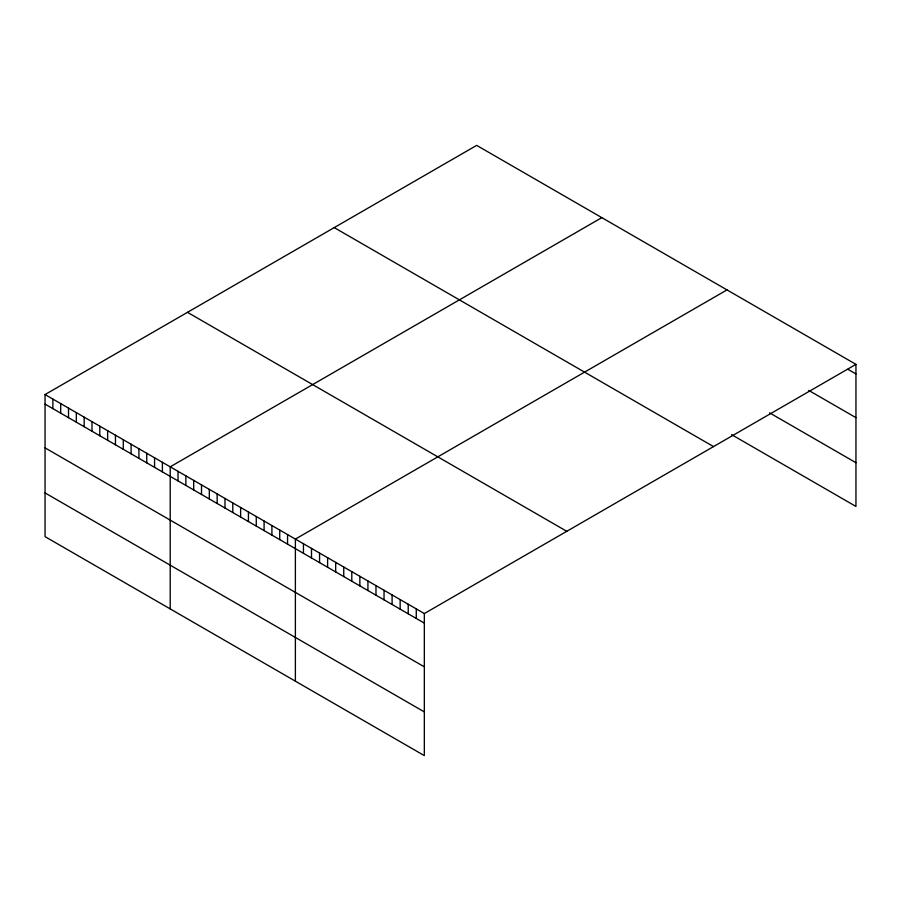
<?xml version="1.0" encoding="UTF-8"?>
<svg xmlns="http://www.w3.org/2000/svg" width="901" height="901" viewBox="0 0 901 901"><rect width="100%" height="100%" fill="white"/><g stroke="black" fill="none" stroke-linecap="round" stroke-linejoin="round"><path stroke-width="1.35" d="M855.95 364.353L424.337 613.547L424.337 755.624L45.05 536.647L45.05 394.559L476.663 145.376L855.95 364.353L855.95 506.441L731.601 434.642M601.823 217.637L170.21 466.831L170.21 608.907M726.994 289.897L295.382 539.091L295.382 681.179M847.886 369.275L855.95 373.926M808.738 390.403L855.95 417.659M769.589 412.849L855.95 462.709M334.226 227.604L713.513 446.581M187.487 312.332L566.774 531.308M45.05 394.559L424.337 613.547M45.05 404.132L424.337 623.109M45.05 447.865L424.337 666.841M45.05 492.915L424.337 711.903M416.273 608.885L416.273 618.458M408.221 604.233L408.221 613.806M400.157 599.582L400.157 609.155M392.104 594.93L392.104 604.503M384.04 590.279L384.04 599.852M375.976 585.616L375.976 595.189M367.923 580.965L367.923 590.538M359.859 576.313L359.859 585.887M351.795 571.662L351.795 581.235M343.743 567.011L343.743 576.584M335.679 562.359L335.679 571.932M327.615 557.696L327.615 567.27M319.562 553.045L319.562 562.618M311.498 548.394L311.498 557.967M303.446 543.742L303.446 553.315M287.554 534.575L287.554 544.148M279.738 530.058L279.738 539.631M271.911 525.542L271.911 535.115M264.094 521.026L264.094 530.599M256.267 516.51L256.267 526.083M248.439 511.993L248.439 521.566M240.623 507.477L240.623 517.05M232.796 502.961L232.796 512.534M224.98 498.444L224.98 508.018M217.152 493.928L217.152 503.501M209.325 489.412L209.325 498.985M201.509 484.896L201.509 494.469M193.681 480.379L193.681 489.953M185.865 475.863L185.865 485.436M178.038 471.347L178.038 480.909M162.394 462.303L162.394 471.876M154.567 457.787L154.567 467.36M146.75 453.271L146.75 462.844M138.923 448.754L138.923 458.327M131.096 444.238L131.096 453.811M123.279 439.722L123.279 449.295M115.452 435.206L115.452 444.779M107.636 430.689L107.636 440.262M99.808 426.173L99.808 435.746M91.992 421.657L91.992 431.23M84.165 417.14L84.165 426.714M76.337 412.624L76.337 422.197M68.521 408.108L68.521 417.681M60.694 403.592L60.694 413.165M52.877 399.075L52.877 408.649"/></g></svg>
